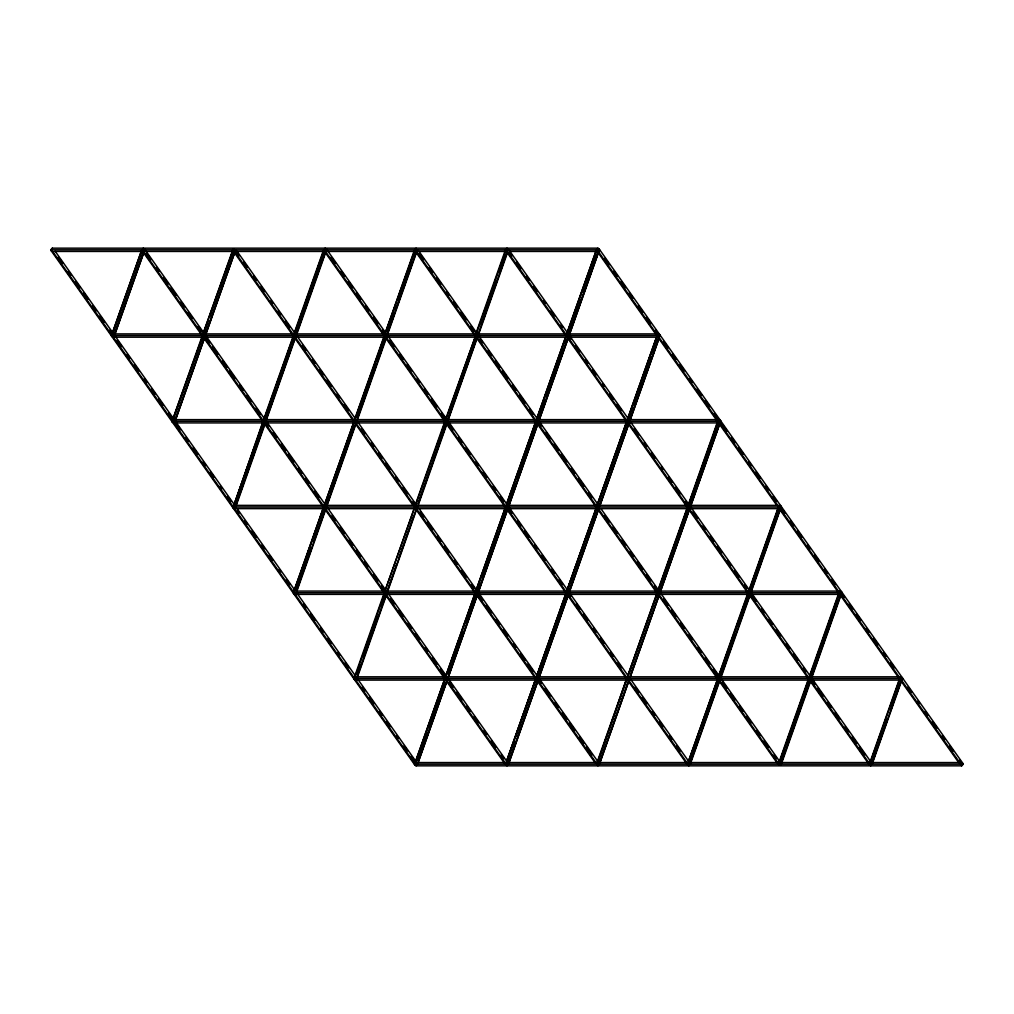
<?xml version="1.0" encoding="UTF-8"?>
<svg xmlns="http://www.w3.org/2000/svg" width="1014" height="1014" viewBox="0 0 1014 1014"><rect width="100%" height="100%" fill="white"/><g stroke="black" fill="none" stroke-linecap="round" stroke-linejoin="round"><path stroke-width="1.5" d="M112.275 333.2L141.542 250.433M112.592 332.579L141.326 251.282M115 332.174L143.228 252.359M114.899 334.062L143.646 252.765M114.696 334.912L143.963 252.144M202.154 336.154L172.367 420.417L172.583 421.672L174.788 422.128M203.206 333.2L232.789 249.812M172.165 421.266L202.179 337.548M202.47 335.533L233.537 248.861M172.583 421.672L202.889 335.938L205.107 336.394M203.941 332.985L208.124 321.159M209.683 316.723L233.207 250.205L235.413 250.661L206.146 333.441M174.776 420.734L204.042 337.966M205.411 333.657L234.348 252.233M175.523 419.796L204.27 338.499M235.628 249.812L205.31 335.533L203.231 334.595M175.321 420.645L204.587 337.877M262.778 421.887L233.207 507.406L235.413 507.862L265.199 423.599M263.83 418.934L292.881 337.016M293.616 334.683L323.403 250.433M234.057 504.579L263.323 421.799M322.896 253.297L263.843 420.316L265.934 421.266L296.253 335.533M233.207 507.406L263.513 421.672L265.731 422.128M264.565 418.719L275.542 387.678M276.581 384.724L324.138 250.205L326.343 250.661M235.73 505.124L244.615 479.99M245.654 477.036L261.853 431.216M262.905 428.25L264.464 423.827M266.036 419.39L291.119 348.436M292.691 344L294.263 339.563M296.342 333.657L309.409 296.696M310.981 292.273L324.569 253.842M235.92 504.985L264.667 423.7M266.226 419.264L294.973 337.966M296.544 333.53L324.759 253.715M296.557 334.912L325.824 252.144M293.616 591.872L323.922 506.138L293.819 593.139L296.037 593.583M324.759 504.047L353.506 422.749M354.761 418.934L383.812 337.016M385.383 332.579L414.333 250.433M293.401 592.734L322.896 510.486M323.72 507L384.04 337.548M384.331 335.533L415.398 248.861M325.709 502.969L384.762 335.938L386.968 336.394M386.321 331.502L395.726 304.897M397.298 300.461L415.068 250.205L417.274 250.661M296.342 590.845L311.501 547.978M313.592 542.072L324.569 511.031M327.18 503.641L329.791 496.252M330.843 493.298L354.875 425.297M357.486 417.907L376.308 364.698M377.867 360.262L385.193 339.563M387.804 332.174L394.598 312.958M396.157 308.522L411.836 264.185M414.46 256.796L416.019 252.359M296.544 590.718L324.759 510.904M326.85 504.985L355.077 425.17M357.689 417.781L385.383 339.437M387.994 332.047L415.689 253.715M296.557 592.113L325.824 509.332M386.448 337.877L326.559 507L324.467 506.049M417.489 249.812L387.183 335.533L385.092 334.595M354.761 676.123L384.027 593.355M384.864 591.251L414.13 508.483M415.372 504.668L444.639 421.887M445.691 418.934L476.022 334.595L478.114 335.533L447.795 421.266L445.704 420.316L505.999 250.205L508.217 250.661M475.477 334.683L505.264 250.433M356.662 679.317L354.444 678.86L384.762 593.139L386.968 593.583M384.331 592.734L445.374 421.672L447.592 422.128M357.486 675.109L361.149 664.753M363.76 657.364L378.399 615.98M381.53 607.107L385.193 596.764M387.804 589.375L396.689 564.24M398.781 558.334L413.927 515.467M418.11 503.641L446.337 423.827M447.896 419.39L476.643 338.093M481.346 324.784L497.025 280.447M499.636 273.058L506.949 252.359M357.689 674.969L385.383 596.638M387.994 589.248L416.209 509.421M418.3 503.514L446.528 423.7M447.567 420.734L476.834 337.966M478.405 333.53L506.1 255.186M357.182 677.846L386.448 595.066M417.806 506.379L447.073 423.599M478.418 334.912L507.684 252.144M415.372 761.856L444.119 680.559M445.691 676.123L505.264 507.621M506.316 504.668L535.582 421.887M536.102 420.417L565.368 337.637M566.927 333.2L596.194 250.433M415.689 761.235L444.436 679.938M446.008 675.501L474.742 594.204M476.314 589.78L505.061 508.483M506.62 504.047L535.886 421.266M536.938 418.313L565.153 338.499M567.244 332.579L595.991 251.282M417.274 765.05L415.068 764.594L445.374 678.86L447.592 679.317M418.11 760.83L428.047 732.754M429.606 728.318L445.285 683.968M448.949 673.626L463.575 632.242M466.719 623.369L476.643 595.281M478.215 590.845L480.826 583.456M482.918 577.549L499.116 531.729M500.156 528.763L506.949 509.548M508.521 505.124L516.367 482.943M517.406 479.99L537.268 423.827M538.827 419.39L545.633 400.175M547.192 395.739L563.923 348.436M565.482 344L567.054 339.563M569.146 333.657L581.161 299.662M583.772 292.273L597.36 253.842M418.3 760.703L446.008 682.371M448.619 674.969L476.834 595.155M477.886 592.201L507.152 509.421M508.711 504.985L537.458 423.7M539.03 419.264L567.764 337.966M569.336 333.53L598.083 252.233M418.529 761.235L446.756 681.421M478.633 591.251L507.38 509.953M538.726 421.266L508.42 507L506.328 506.049L566.623 335.938L568.829 336.394M539.258 419.796L567.992 338.499M417.806 763.567L447.073 680.8M448.632 676.363L477.898 593.583M478.418 592.113L507.684 509.332M509.256 504.896L568.309 337.877M569.881 333.441L598.615 252.144M506.835 760.386L535.05 680.559M536.102 677.606L565.888 593.355M567.46 588.919L626.513 421.887M627.552 418.934L656.299 337.637M506.62 761.235L535.367 679.938M536.938 675.501L565.673 594.204M566.725 591.251L597.259 506.049M597.563 504.047L626.297 422.749M627.349 419.796L656.616 337.016M505.58 764.188L566.433 593.266M566.205 592.734L626.006 424.752M507.051 761.641L514.364 740.942M515.936 736.519L566.623 593.139L568.829 593.583M567.663 590.173L627.248 421.672L629.453 422.128M628.287 418.719L632.47 406.893M633.509 403.94L650.24 356.636M651.799 352.2L657.554 335.938M508.521 762.313L537.458 680.888M538.827 676.579L567.764 595.155M569.146 590.845L598.083 509.421M599.642 504.985L627.869 425.17M629.96 419.264L658.175 339.437M538.726 678.467L508.42 764.188L506.328 763.25M539.258 676.984L567.992 595.687M599.35 507L569.044 592.734L566.953 591.783M599.87 505.517L628.617 424.22M508.736 763.567L568.309 595.066M569.361 592.113L599.147 507.862M599.667 506.379L628.933 423.599M629.973 420.645L659.239 337.877M596.714 763.339L627.032 677.606L596.929 764.594L599.147 765.05M627.869 675.501L656.819 593.355M657.858 590.402L686.922 508.483M688.493 504.047L717.443 421.887M626.006 681.953L597.259 763.25L599.35 764.188M626.817 678.467L687.15 509.015M688.189 506.049L718.508 420.316L720.599 421.266L690.281 507L688.189 506.049L687.441 507M628.807 674.437L687.86 507.406L690.078 507.862L659.759 593.583M689.431 502.969L718.178 421.672L720.384 422.128M599.642 762.186L627.869 682.371M629.96 676.452L658.694 595.155M660.596 589.375L688.493 510.904M690.914 503.641L719.319 423.7M599.87 762.718L628.617 681.421M660.494 591.251L689.241 509.953M599.667 763.567L628.933 680.8M630.505 676.363L659.239 595.066M691.117 504.896L719.864 423.599M688.493 761.235L717.228 679.938M718.482 676.123L747.749 593.355M749.105 589.78L778.372 507M687.441 764.188L747.774 594.736M748.814 591.783L779.12 506.049L781.211 507L750.905 592.734L748.814 591.783L748.066 592.734M689.431 760.158L748.484 593.139L750.702 593.583M749.536 590.173L778.79 507.406M690.914 760.83L699.787 735.708M702.41 728.318L718.089 683.968M720.701 676.579L735.327 635.195M738.471 626.322L749.435 595.281M751.006 590.845L753.617 583.456M754.669 580.502L770.868 534.682M771.908 531.729L780.793 506.594L781.008 507.862M691.104 760.703L719.319 680.888M721.41 674.969L749.638 595.155M750.677 592.201L779.943 509.421M720.903 677.846L750.17 595.066M808.373 679.088L778.587 763.339L778.803 764.594L781.008 765.05M809.413 676.123L838.679 593.355M780.691 758.814L808.386 680.47M778.803 764.594L809.109 678.86L811.314 679.317M810.148 675.907L838.895 594.61M781.312 762.313L784.975 751.97M787.586 744.58L803.265 700.23M805.876 692.841L810.059 681.015M811.631 676.579L820.516 651.457M822.608 645.538L838.806 599.718M781.515 762.186L810.249 680.888M811.821 676.452L840.568 595.155M781.528 763.567L810.794 680.8M869.835 762.718L899.101 679.938M870.063 763.25L900.369 677.517L902.46 678.467L872.154 764.188L870.063 763.25L869.302 764.188M872.775 760.83L887.402 719.446M890.546 710.573L900.47 682.498M872.446 762.186L900.66 682.371M52.335 248.164L50.7 249.812L52.335 251.447L51.524 249.812L52.335 248.164L597.93 248.164L599.578 249.812M143.278 251.447L142.454 249.812L143.278 248.164L144.089 249.812L143.278 251.447L53.907 251.447M202.255 335.533L203.89 337.18L204.714 335.533L203.89 333.898M325.139 251.447L324.315 249.812L325.139 248.164L325.95 249.812L325.139 251.447L234.209 251.447M294.82 333.898L295.644 335.533L294.82 337.18L294.009 335.533L294.82 333.898L205.462 333.898M262.88 421.266L264.515 422.914L263.691 421.266L264.515 419.631L265.338 421.266L264.515 422.914L173.584 422.914L171.936 421.266M232.561 507L234.209 508.635L235.02 507M415.246 249.812L416.07 248.164M416.893 249.812L416.07 251.447L505.428 251.447M295.644 592.734L294.82 594.369L293.185 592.734M507 251.447L506.176 249.812L507 248.164L507.824 249.812L507 251.447L505.365 249.812M475.87 335.533L476.694 333.898L387.323 333.898M357.017 422.914L446.375 422.914L447.199 421.266L446.375 419.631M415.246 507L416.07 505.365L416.893 507L416.07 508.635M353.81 678.467L355.445 680.102L356.269 678.467L355.445 676.82M567.625 337.18L566.801 335.533L567.625 333.898L568.436 335.533L567.625 337.18L565.977 335.533M505.365 507L507 508.635L507.824 507L507 505.365M446.375 676.82L447.199 678.467L446.375 680.102L357.017 680.102M657.731 335.533L658.555 333.898L660.19 335.533M628.236 419.631L629.06 421.266L628.236 422.914L627.425 421.266L447.199 421.266M597.107 507L597.93 505.365L508.572 505.365M597.93 508.635L598.754 507L597.93 505.365M565.977 592.734L567.625 594.369L566.801 592.734L567.625 591.086L568.436 592.734L567.625 594.369L387.323 594.369M538.13 678.467L537.306 680.102L628.249 680.102L627.425 678.467L447.199 678.467M506.176 764.188L507 762.553L507.824 764.188L507 765.836L506.176 764.188L415.246 764.188L416.07 765.836L961.665 765.836L963.3 764.188L961.665 762.553L962.476 764.188L961.665 765.836M597.93 765.836L598.754 764.188M778.98 507L779.791 505.365L781.439 507M749.485 594.369L748.662 592.734L749.485 591.086L750.309 592.734L749.485 594.369L660.127 594.369M629.808 680.102L719.179 680.102L719.991 678.467L719.179 676.82M688.861 762.553L689.685 764.188L688.861 765.836L688.037 764.188L507.824 764.188M839.592 592.734L840.416 591.086L842.064 592.734M810.11 676.82L810.921 678.467L810.11 680.102L809.286 678.467L629.06 678.467L628.249 676.82M900.217 678.467L901.04 676.82L902.675 678.467L901.04 676.82L901.864 678.467L810.921 678.467M869.911 764.188L870.722 762.553L871.546 764.188L870.722 765.836L869.911 764.188L689.685 764.188M232.789 507L233.537 506.049M475.274 592.734L476.022 591.783L478.114 592.734L447.795 678.467L445.704 677.517L505.999 507.406L508.217 507.862M780.463 507.951L781.211 507M778.372 764.188L779.132 763.25L781.211 764.188M416.64 763.796L414.853 765.05L51.131 250.661L51.765 250.205L415.499 764.594M51.131 250.661L51.765 250.205M205.107 334.683L202.686 336.394L504.883 763.77M263.298 422.128L265.731 420.417M386.968 334.683L384.547 336.394L444.259 420.848M505.783 250.661L508.217 248.95L871.939 763.339L869.518 765.05M232.992 507.862L233.638 507.406M323.922 507.862L326.343 506.138M447.592 420.417L445.171 422.128L686.744 763.77M566.408 336.394L568.829 334.683M293.616 593.583L294.25 593.139M657.985 335.938L659.759 334.683L659.125 335.14L655.5 330.019M384.547 593.583L386.968 591.872M505.783 507.862L508.217 506.138M627.032 422.128L629.453 420.417M719.75 420.861L720.384 420.417L718.609 421.672M354.241 679.317L354.875 678.86M445.171 679.317L447.592 677.606M566.408 593.583L568.829 591.872M690.078 506.138L687.657 507.862L747.369 592.303M779.221 507.406L781.008 506.138L780.362 506.594L784.887 512.995M505.783 765.05L508.217 763.339L144.482 248.95L142.061 250.661L201.773 335.114M627.032 679.317L629.453 677.606M750.702 591.872L748.269 593.583L808.893 679.317L811.314 677.606M599.147 763.339L597.36 764.594L233.638 250.205M839.846 593.139L841.633 591.872M687.657 765.05L690.078 763.339L326.343 248.95L323.922 250.661L383.634 335.114M900.47 678.86L902.245 677.606M51.524 249.812L142.454 249.812M144.089 249.812L324.315 249.812M325.95 249.812L506.176 249.812M507.824 249.812L598.754 249.812L597.93 248.164M144.837 251.447L232.637 251.447M326.698 251.447L414.498 251.447M510.131 251.447L596.359 251.447M114.531 333.898L200.759 333.898M296.392 333.898L384.192 333.898M478.253 333.898L566.053 333.898M569.184 333.898L656.983 333.898M204.714 335.533L384.94 335.533L385.751 337.18L296.392 337.18M566.801 335.533L386.575 335.533L385.751 333.898M568.436 335.533L659.379 335.533L658.555 333.898M114.531 337.18L202.331 337.18M207.033 337.18L293.261 337.18M387.323 337.18L475.122 337.18M478.253 337.18L566.053 337.18M570.755 337.18L656.983 337.18M175.156 419.631L261.384 419.631M266.086 419.631L355.445 419.631M357.017 419.631L444.816 419.631M447.947 419.631L537.306 419.631M538.878 419.631L626.677 419.631M629.808 419.631L719.179 419.631L720.815 421.266L719.179 419.631L719.991 421.266L629.06 421.266M263.691 421.266L172.76 421.266L173.584 422.914L174.408 421.266L173.584 419.631M265.338 421.266L445.552 421.266L446.375 422.914M266.086 422.914L353.873 422.914M447.947 422.914L535.747 422.914M537.306 422.914L626.677 422.914M629.808 422.914L719.179 422.914M235.768 505.365L323.567 505.365M326.698 505.365L414.498 505.365M417.641 505.365L503.869 505.365M599.502 505.365L685.73 505.365M690.433 505.365L778.232 505.365M507.824 507L688.05 507L688.861 508.635L599.502 508.635M235.768 508.635L325.139 508.635L324.315 507L233.385 507L234.209 508.635M326.698 508.635L414.498 508.635M417.641 508.635L505.428 508.635M510.131 508.635L596.359 508.635M690.433 508.635L778.232 508.635M296.392 591.086L384.192 591.086M387.323 591.086L476.694 591.086L477.505 592.734L476.694 591.086M478.253 591.086L566.053 591.086M569.184 591.086L656.983 591.086M660.127 591.086L747.914 591.086M751.057 591.086L840.416 591.086L841.24 592.734L750.309 592.734M566.801 592.734L386.575 592.734L385.751 591.086M568.436 592.734L748.662 592.734M385.751 594.369L294.82 594.369L294.009 592.734L384.94 592.734L385.751 594.369L384.116 592.734M569.184 594.369L656.983 594.369M752.616 594.369L838.844 594.369M357.017 676.82L443.245 676.82M447.947 676.82L537.306 676.82M538.878 676.82L626.677 676.82M629.808 676.82L717.608 676.82M720.739 676.82L806.967 676.82M811.669 676.82L899.469 676.82M447.947 680.102L535.747 680.102M720.739 680.102L808.538 680.102M813.241 680.102L899.469 680.102M417.641 762.553L503.869 762.553M508.572 762.553L597.93 762.553M599.502 762.553L687.302 762.553M690.433 762.553L779.791 762.553M781.363 762.553L869.163 762.553M872.294 762.553L960.093 762.553M871.546 764.188L962.476 764.188L961.665 762.553M596.929 250.205L599.147 250.661M144.482 250.661L142.277 250.205L111.958 335.938L114.176 336.394M293.819 335.938L296.037 336.394M536.305 421.672L538.523 422.128M354.444 421.672L356.662 422.128M324.138 507.406L326.343 507.862M900.039 678.86L902.245 679.317L902.042 678.062M718.178 678.86L720.384 679.317M627.248 678.86L629.453 679.317M536.305 678.86L538.523 679.317M354.773 420.316L356.865 421.266M112.288 334.595L114.379 335.533M657.883 591.783L659.975 592.734L629.669 678.467L627.577 677.517M415.398 506.049L417.489 507L387.183 592.734L385.092 591.783M172.912 420.316L175.004 421.266M718.508 677.517L720.599 678.467L690.281 764.188L688.189 763.25M294.161 591.783L296.24 592.734M354.773 677.517L356.865 678.467M417.489 764.188L415.398 763.25L414.65 764.188L416.741 765.139M626.601 678.467L628.249 680.102M50.7 249.812L52.335 251.447M414.422 764.188L416.07 765.836L415.246 764.188M323.491 507L325.139 508.635M444.74 678.467L446.375 680.102L445.552 678.467L354.621 678.467L355.445 680.102M604.838 258.355L609.363 264.755M613.888 271.156L617.501 276.277M621.126 281.398L625.651 287.786M629.263 292.907L632.888 298.027M638.313 305.708L642.838 312.097M646.463 317.217L650.975 323.618M663.65 341.528L668.175 347.929M672.7 354.33L676.313 359.45M679.938 364.558L684.463 370.959M689.888 378.64L692.6 382.481M697.125 388.882L701.65 395.27M705.262 400.391L709.787 406.791M714.312 413.192L717.937 418.3M721.55 423.421L726.987 431.102M731.512 437.503L735.125 442.624M738.75 447.732L743.275 454.133M748.7 461.814L751.412 465.654M755.937 472.042L760.462 478.443M765.887 486.124L768.599 489.965M773.124 496.366L776.749 501.474M790.324 520.676L793.937 525.784M797.562 530.905L802.087 537.306M807.512 544.987L810.224 548.827M814.749 555.216L819.274 561.617M824.699 569.298L827.411 573.138M831.936 579.526L835.561 584.647M841.899 593.608L844.611 597.449M849.136 603.85L852.749 608.958M856.374 614.078L860.899 620.479M866.324 628.16L869.036 631.988M873.561 638.389L878.086 644.79M883.511 652.471L886.223 656.312M890.748 662.7L894.373 667.82M907.948 687.01L911.561 692.131M917.898 701.092L919.711 703.653M925.136 711.334L927.848 715.162M932.373 721.562L936.898 727.963M942.323 735.644L945.035 739.472M949.56 745.873L953.185 750.994M959.51 759.955L961.323 762.515M597.626 251.941L655.538 333.834M658.251 337.675L717.063 420.848M719.775 424.689L776.775 505.302M779.487 509.142L838.299 592.303M840.112 594.863L898.011 676.756M900.736 680.597L958.636 762.49M509.383 251.966L512.095 255.794M516.62 262.195L521.145 268.596M526.57 276.277L529.283 280.118M533.808 286.506L537.433 291.626M543.758 300.588L545.57 303.148M550.995 310.816L554.62 315.937M560.957 324.898L562.77 327.459M569.095 336.407L570.907 338.968M575.432 345.368L579.957 351.769M585.382 359.45L588.095 363.278M592.62 369.679L596.245 374.8M602.569 383.761L604.382 386.321M609.82 393.99L613.432 399.11M617.057 404.231L621.582 410.632M634.244 428.542L638.769 434.943M644.194 442.624L646.907 446.452M651.432 452.852L655.057 457.973M661.381 466.934L663.194 469.495M668.619 477.163L672.244 482.284M675.869 487.404L680.381 493.805M685.819 501.474L687.631 504.034M693.056 511.715L697.581 518.116M703.006 525.784L705.719 529.625M710.244 536.026L713.869 541.146M717.481 546.267L722.006 552.655M727.431 560.336L731.056 565.457M734.681 570.578L739.193 576.979M744.631 584.647L747.343 588.488M751.868 594.888L756.393 601.289M761.818 608.958L764.531 612.798M769.056 619.199L772.681 624.32M776.293 629.441L780.818 635.829M786.243 643.51L789.868 648.63M793.48 653.751L798.005 660.139M803.443 667.82L806.155 671.661M812.493 680.622L815.205 684.45M817.918 688.291L823.343 695.972M827.868 702.372L831.493 707.493M835.105 712.601L839.63 719.002M845.055 726.683L848.68 731.804M852.292 736.924L856.817 743.313M859.542 747.153L864.967 754.834M506.43 250.205L870.151 764.594M506.696 251.941L626.12 420.848M627.932 423.408L686.744 506.582M809.806 680.597L868.618 763.77M419.086 251.51L476.998 333.403M479.711 337.244L536.71 417.857M539.423 421.697L599.147 506.138M600.947 508.698L658.859 590.592M660.672 593.152L720.384 677.606M722.196 680.166L780.108 762.059M419.352 253.247L423.877 259.635M429.302 267.316L432.927 272.436M436.54 277.557L441.065 283.945M446.502 291.626L449.215 295.467M453.74 301.868L457.352 306.988M460.977 312.097L466.402 319.778M470.927 326.178L474.552 331.299M479.977 338.968L482.689 342.808M488.114 350.489L491.739 355.61M495.352 360.731L499.877 367.119M502.589 370.959L508.027 378.64M512.552 385.041L516.164 390.149M519.789 395.27L525.214 402.951M529.739 409.352L533.351 414.473M539.689 423.421L541.501 425.981M546.026 432.382L550.551 438.783M554.164 443.891L558.689 450.292M561.401 454.133L566.839 461.814M571.364 468.214L574.976 473.323M578.601 478.443L584.026 486.124M588.551 492.525L592.163 497.633M604.838 515.556L609.363 521.957M612.976 527.065L617.501 533.465M622.026 539.866L625.651 544.987M630.176 551.375L633.788 556.496M637.413 561.617L642.838 569.298M646.463 574.418L650.975 580.807M654.6 585.927L657.313 589.768M663.65 598.729L668.175 605.117M671.788 610.238L676.313 616.639M680.838 623.04L684.463 628.16M688.988 634.549L692.6 639.669M698.025 647.35L701.65 652.471M705.262 657.592L709.787 663.98M713.412 669.101L717.937 675.501M722.462 681.902L726.987 688.291M730.6 693.411L735.125 699.812M739.65 706.213L743.275 711.321M746.887 716.442L751.412 722.843M756.837 730.524L760.462 735.644M764.074 740.752L768.599 747.153M774.037 754.834L776.749 758.675M415.499 250.205L717.697 677.593M718.609 678.86L779.221 764.594M416.665 253.221L473.665 333.834M476.377 337.675L536.102 422.128M537.002 423.408L596.726 507.862M597.626 509.142L656.438 592.303M658.251 594.863L716.15 676.756M718.863 680.597L776.775 762.49M331.134 257.074L335.659 263.475M341.084 271.156L344.709 276.277M348.322 281.398L352.847 287.786M356.472 292.907L360.997 299.307M365.522 305.708L369.134 310.816M373.659 317.217L378.184 323.618M382.709 330.019L384.521 332.579M389.946 340.248L394.471 346.649M399.896 354.33L403.521 359.45M407.134 364.558L411.659 370.959M417.096 378.64L419.809 382.481M424.334 388.882L427.946 393.99M431.571 399.11L436.996 406.791M441.521 413.192L445.146 418.3M448.758 423.421L453.283 429.822M458.708 437.503L462.333 442.624M465.946 447.732L470.471 454.133M475.908 461.814L478.621 465.654M483.146 472.042L486.758 477.163M493.096 486.124L495.808 489.965M500.333 496.366L503.958 501.474M508.47 507.875L512.095 512.995M517.52 520.676L521.145 525.784M524.758 530.905L529.283 537.306M534.72 544.987L537.433 548.827M541.958 555.216L545.57 560.336M551.908 569.298L554.62 573.138M559.145 579.526L562.77 584.647M569.095 593.608L570.907 596.169M576.332 603.837L579.957 608.958M583.57 614.078L588.095 620.479M593.532 628.16L596.245 631.988M600.77 638.389L604.382 643.51M610.72 652.471L613.432 656.312M617.957 662.7L621.582 667.82M635.144 687.01L638.769 692.131M642.382 697.252L646.907 703.653M652.332 711.321L655.057 715.162M659.582 721.562L663.194 726.683M669.532 735.644L672.244 739.472M676.769 745.873L680.381 750.994M324.569 250.205L688.291 764.594M237.225 251.51L294.225 332.123M296.937 335.964L355.749 419.137M357.562 421.697L417.286 506.138M419.086 508.698L476.998 590.592M478.811 593.152L538.523 677.606M540.335 680.166L597.335 760.779M236.579 251.966L239.304 255.794M243.829 262.195L247.441 267.316M253.779 276.277L256.491 280.118M261.016 286.506L264.629 291.626M270.966 300.588L272.779 303.148M278.204 310.816L280.916 314.657M285.441 321.058L289.966 327.459M302.641 345.368L306.253 350.489M312.591 359.45L315.303 363.278M319.828 369.679L323.441 374.8M327.066 379.92L331.591 386.321M337.016 393.99L339.728 397.83M344.253 404.231L348.778 410.632M361.453 428.542L365.065 433.662M371.403 442.624L374.115 446.452M378.64 452.852L382.253 457.973M385.878 463.094L390.403 469.495M395.828 477.163L398.54 481.004M403.065 487.404L407.59 493.805M413.015 501.474L414.827 504.034M420.265 511.715L423.877 516.836M427.502 521.957L432.927 529.625M437.452 536.026L441.065 541.146M444.69 546.267L449.215 552.655M454.64 560.336L457.352 564.177M461.877 570.578L466.402 576.979M471.827 584.647L474.552 588.488M479.064 594.888L482.689 600.009M486.314 605.117L491.739 612.798M496.264 619.199L499.877 624.32M503.502 629.441L508.027 635.829M513.452 643.51L516.164 647.35M520.689 653.751L525.214 660.139M527.926 663.98L533.364 671.661M539.689 680.622L541.501 683.183M545.126 688.291L550.551 695.972M555.076 702.372L558.689 707.493M562.314 712.601L566.839 719.002M569.551 722.843L574.976 730.524M579.501 736.924L584.026 743.313M586.738 747.153L592.176 754.834M233.892 251.941L291.804 333.834M294.516 337.675L353.328 420.848M355.141 423.408L413.053 505.302M415.765 509.142L474.577 592.303M476.377 594.863L534.289 676.756M537.002 680.597L594.914 762.49M146.561 253.247L151.086 259.635M156.511 267.316L159.223 271.156M163.748 277.557L168.273 283.945M170.986 287.786L176.411 295.467M180.936 301.868L184.561 306.988M188.173 312.097L192.698 318.497M198.136 326.178L201.748 331.299M205.373 336.407L209.898 342.808M212.61 346.649L218.035 354.33M222.56 360.731L227.085 367.119M229.798 370.959L235.223 378.64M239.748 385.041L243.373 390.149M246.985 395.27L251.51 401.671M256.035 408.072L260.56 414.473M265.985 422.141L268.71 425.981M273.235 432.382L276.847 437.503M281.372 443.891L285.897 450.292M288.61 454.133L294.035 461.814M298.56 468.214L302.185 473.323M305.797 478.443L309.422 483.564M314.847 491.245L319.372 497.633M332.034 515.556L335.659 520.676M340.184 527.065L344.709 533.465M349.234 539.866L352.847 544.987M356.472 550.108L360.997 556.496M364.609 561.617L368.234 566.737M373.659 574.418L378.184 580.807M381.809 585.927L385.421 591.048M390.846 598.729L394.471 603.85M398.996 610.238L403.521 616.639M408.046 623.04L411.659 628.16M415.284 633.268L419.809 639.669M425.234 647.35L427.946 651.191M432.471 657.592L436.996 663.98M440.621 669.101L445.146 675.501M449.658 681.902L453.283 687.01M456.896 692.131L462.333 699.812M466.858 706.213L470.471 711.334M474.096 716.442L478.621 722.843M484.046 730.524L486.758 734.364M491.283 740.752L495.808 747.153M501.233 754.834L503.958 758.675M142.695 250.205L506.43 764.594M55.364 251.51L113.264 333.403M115.989 337.244L173.888 419.137M175.701 421.697L235.413 506.138M237.225 508.698L294.225 589.311M296.937 593.152L356.662 677.606M358.462 680.166L416.374 762.059M58.343 257.074L62.868 263.475M68.293 271.156L71.005 274.997M75.53 281.398L80.055 287.786M83.68 292.907L88.193 299.307M92.718 305.708L96.343 310.816M99.955 315.937L104.48 322.338M109.918 330.019L111.717 332.579M117.155 340.248L121.68 346.649M127.105 354.33L129.817 358.17M134.342 364.558L138.867 370.959M144.292 378.64L147.005 382.481M151.53 388.882L155.155 393.99M158.767 399.11L163.292 405.511M168.73 413.192L172.342 418.3M175.967 423.421L180.492 429.822M185.917 437.503L188.629 441.344M193.154 447.732L197.679 454.133M203.104 461.814L205.817 465.654M210.342 472.042L213.967 477.163M220.304 486.124L222.104 488.685M227.542 496.366L231.154 501.474M237.491 510.435L239.304 512.995M244.729 520.676L247.441 524.504M251.966 530.905L256.491 537.306M261.916 544.987L264.629 548.827M269.154 555.216L272.779 560.336M279.116 569.298L280.916 571.858M286.354 579.526L289.966 584.647M303.541 603.85L306.253 607.678M310.778 614.078L315.303 620.479M320.728 628.16L323.441 631.988M327.966 638.389L331.591 643.51M337.916 652.471L339.728 655.031M345.166 662.7L348.778 667.82M362.353 687.01L365.065 690.851M369.59 697.252L374.115 703.653M379.54 711.334L382.253 715.162M386.778 721.562L390.403 726.683M396.728 735.644L398.54 738.192M403.978 745.873L407.59 750.994M411.215 756.114L414.827 761.235M779.791 505.365L780.615 507L689.685 507L688.861 505.365M718.356 678.467L719.179 680.102M476.694 333.898L477.505 335.533M507 508.635L506.176 507L325.963 507L325.139 505.365M294.009 335.533L294.82 337.18M203.89 337.18L203.079 335.533L112.136 335.533L112.96 337.18L113.783 335.533L112.96 333.898M596.726 506.138L596.929 507.406M475.477 591.872L475.693 593.139M414.853 763.339L415.068 764.594M354.241 677.606L354.444 678.86M597.259 248.861L566.953 334.595L569.044 335.533L599.35 249.812L597.259 248.861M657.883 334.595L627.577 420.316L629.669 421.266L659.975 335.533L657.883 334.595M839.744 591.783L809.438 677.517L811.53 678.467L841.835 592.734L839.744 591.783M112.389 335.938L111.755 336.394L112.389 335.938M173.014 421.672L172.367 422.128L173.014 421.672M599.147 248.95L597.36 250.205L961.095 764.594L962.869 763.339L599.147 248.95M112.96 337.18L111.325 335.533L112.96 337.18M537.306 680.102L536.495 678.467L537.306 680.102M659.759 336.394L659.556 335.14L659.759 336.394M111.958 335.938L111.755 334.683L111.958 335.938"/></g></svg>
